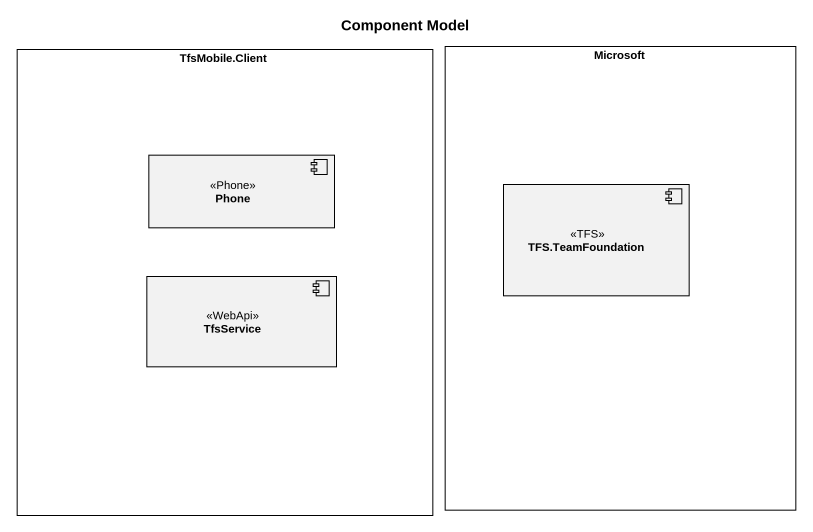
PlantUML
@startuml
title Component Model
rectangle "TfsMobile.Client" as TfsMobile_Client {
  component Phone <<Phone>>
  component TfsService <<WebApi>>
}
rectangle Microsoft {
  component "TFS.TeamFoundation" as TFS_TeamFoundation <<TFS>>
}
@enduml
